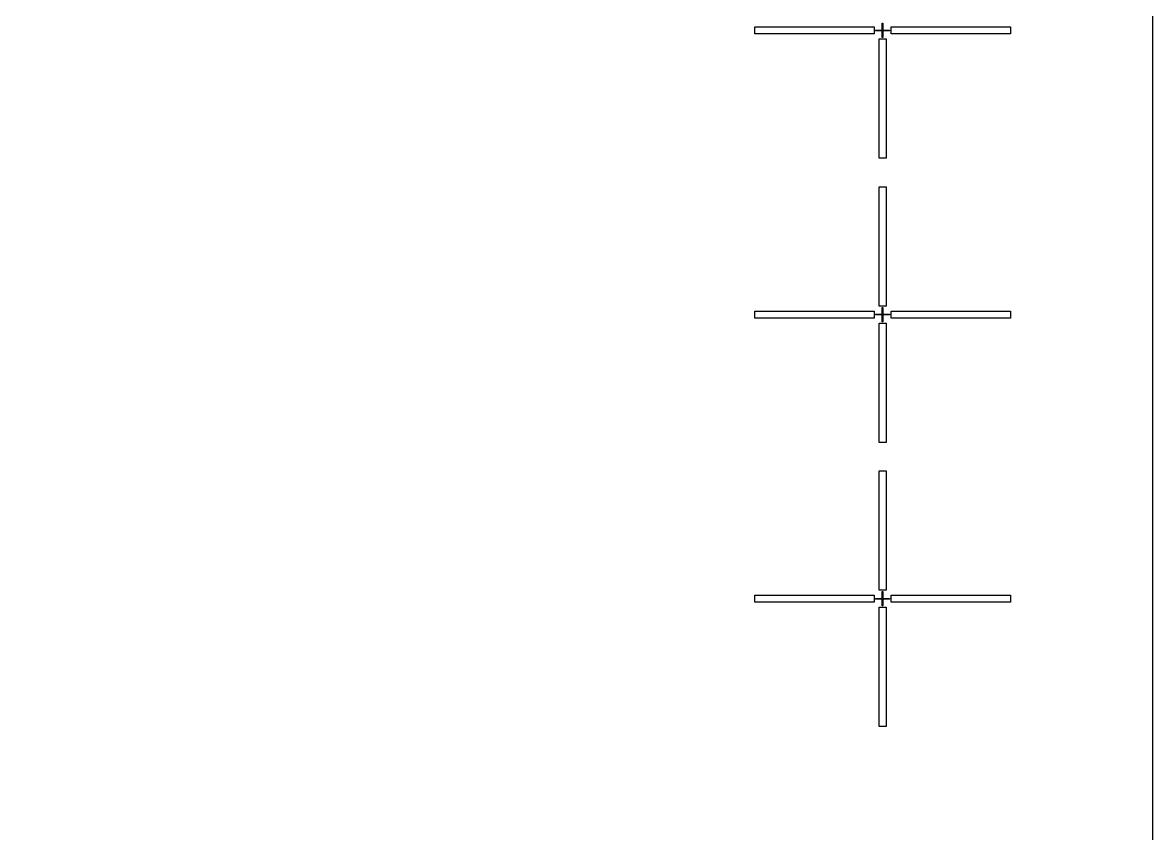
# Model space of a CAD drawing. Extents: x 0 to 6000, y 0 to 6000.
# Drawn here: x 5204 to 6000, y 4845 to 5416 of the extents above; entities that cross this region are included whole.
import ezdxf

# ---------------------------------------------------------------- set-up
doc = ezdxf.new("R2010")
doc.units = 0
doc.header["$MEASUREMENT"] = 0
doc.layers.add('L0D0', color=1, linetype='CONTINUOUS')
doc.layers.add('L1D0', color=6, linetype='CONTINUOUS')

msp = doc.modelspace()

# ---------------------------------------------------------------- linework, layer by layer
at = {"layer": 'L0D0'}
msp.add_lwpolyline([(0, 0), (0, 6000), (6000, 6000), (6000, 0)], close=True, dxfattribs=at)
at = {"layer": 'L1D0'}
for points in [[(5720, 5407.5), (5720, 5412.5), (5804, 5412.5), (5804, 5407.5)], [(5809.75, 5405), (5809.75, 5409.75), (5805, 5409.75), (5805, 5410.25), (5809.75, 5410.25), (5809.75, 5415), (5810.25, 5415), (5810.25, 5410.25), (5815, 5410.25), (5815, 5409.75), (5810.25, 5409.75), (5810.25, 5405)], [(5816, 5407.5), (5816, 5412.5), (5900, 5412.5), (5900, 5407.5)], [(5807.5, 5320), (5807.5, 5404), (5812.5, 5404), (5812.5, 5320)], [(5807.5, 5216), (5807.5, 5300), (5812.5, 5300), (5812.5, 5216)], [(5720, 5207.5), (5720, 5212.5), (5804, 5212.5), (5804, 5207.5)], [(5809.75, 5205), (5809.75, 5209.75), (5805, 5209.75), (5805, 5210.25), (5809.75, 5210.25), (5809.75, 5215), (5810.25, 5215), (5810.25, 5210.25), (5815, 5210.25), (5815, 5209.75), (5810.25, 5209.75), (5810.25, 5205)], [(5816, 5207.5), (5816, 5212.5), (5900, 5212.5), (5900, 5207.5)], [(5807.5, 5120), (5807.5, 5204), (5812.5, 5204), (5812.5, 5120)], [(5807.5, 5016), (5807.5, 5100), (5812.5, 5100), (5812.5, 5016)], [(5720, 5007.5), (5720, 5012.5), (5804, 5012.5), (5804, 5007.5)], [(5809.75, 5005), (5809.75, 5009.75), (5805, 5009.75), (5805, 5010.25), (5809.75, 5010.25), (5809.75, 5015), (5810.25, 5015), (5810.25, 5010.25), (5815, 5010.25), (5815, 5009.75), (5810.25, 5009.75), (5810.25, 5005)], [(5816, 5007.5), (5816, 5012.5), (5900, 5012.5), (5900, 5007.5)], [(5807.5, 4920), (5807.5, 5004), (5812.5, 5004), (5812.5, 4920)]]:
    msp.add_lwpolyline(points, close=True, dxfattribs=at)

doc.saveas('drawing.dxf')
